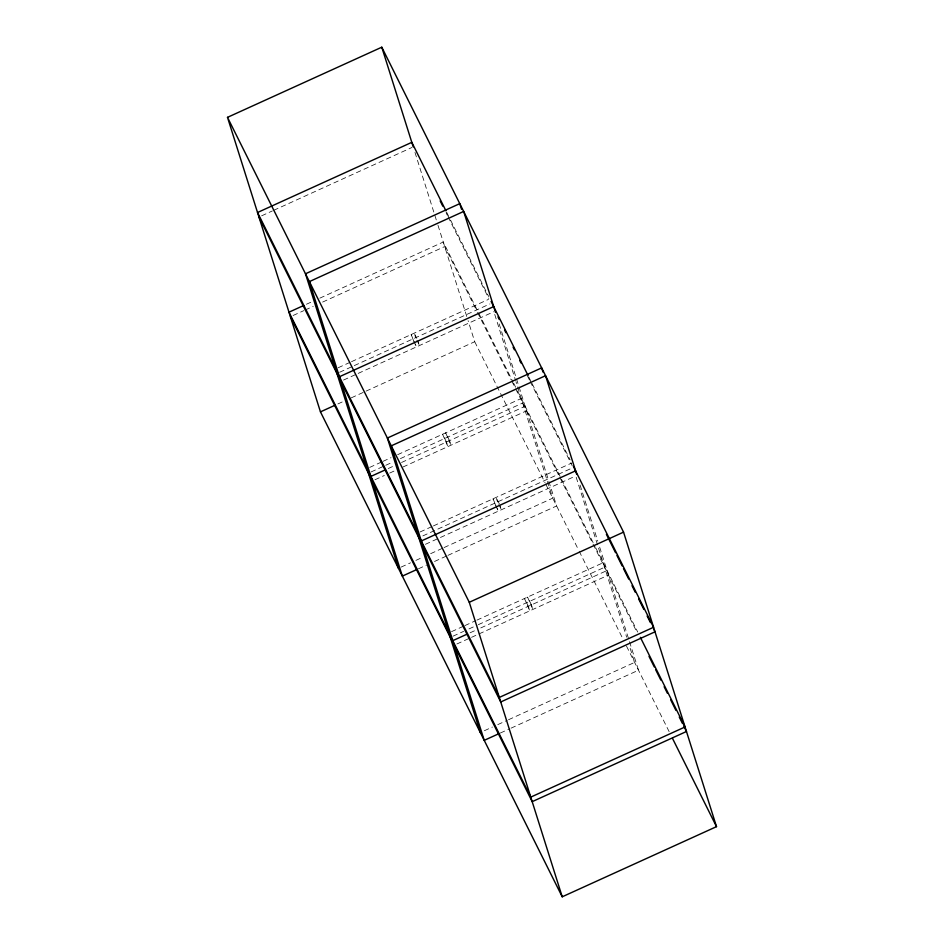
<?xml version="1.0" encoding="UTF-8"?>
<svg xmlns="http://www.w3.org/2000/svg" width="944" height="944" viewBox="0 0 944 944"><rect width="100%" height="100%" fill="white"/><g stroke="black" fill="none" stroke-linecap="round" stroke-linejoin="round"><path stroke-width="0.71" stroke-dasharray="4.72 3.54" d="M261.641 215.822L272.368 210.937M273.713 210.323L411.891 147.5M306.422 304.251L311.791 301.82M319.839 298.151L443.267 242.03L512.911 381.718M293.1 315.497L303.838 310.623M305.172 310.01L313.219 306.352M322.612 302.08L444.695 246.573L476.897 311.142M338.188 367.735L350.189 362.272M351.522 361.67L488.473 299.401M339.628 372.266L352.962 366.201M354.295 365.599L489.901 303.933M343.51 380.066L356.844 374.001M358.177 373.399L493.795 311.732M337.893 403.938L343.25 401.495M351.31 397.837L364.714 391.736M366.06 391.123L474.726 341.716L468.094 320.677M369.647 467.422L381.659 461.958M382.993 461.356L390.993 457.71M397.66 454.678L521.265 398.474M371.086 471.953L384.42 465.888M385.754 465.286L392.421 462.253M400.421 458.607L522.705 403.017M388.208 468.543L393.542 466.124M401.542 462.477L525.159 406.274M374.969 479.753L384.314 475.505M389.648 473.086L394.981 470.655M402.982 467.02L526.587 410.817M420.08 531.979L432.081 526.516M433.414 525.914L571.698 463.032M422.841 535.909L571.793 468.177M425.402 544.31L575.687 475.977M401.129 567.096L410.522 562.825M415.891 560.382L422.593 557.338M430.641 553.668L442.724 548.181M444.058 547.567L552.724 498.161L515.967 381.683M418.44 568.795L426.487 565.137M434.535 561.468L446.606 555.981M447.952 555.367L556.618 505.96L498.184 320.83M451.539 631.654L463.539 626.202M464.873 625.601L475.552 620.739M476.885 620.137L603.157 562.718M452.978 636.197L463.646 631.347M468.979 628.916L476.98 625.282M478.313 624.68L604.585 567.261M470.1 632.787L475.434 630.368M480.767 627.937L607.039 570.518M456.861 643.997L470.195 637.932M471.528 637.33L608.479 575.061M484.366 730.727L492.414 727.069M497.771 724.626L507.164 720.355M508.509 719.741L634.616 662.405L629.306 645.578M500.32 733.04L509.713 728.768M511.058 728.154L638.51 670.205L599.534 546.729M446.63 212.188L449.91 218.772M450.571 220.094L488.673 296.522M528.746 376.904L531.378 382.178M532.038 383.5L570.141 459.929M446.087 212.766L447.397 215.409M448.058 216.731L488.791 298.422M527.554 376.172L529.525 380.125M530.186 381.447L572.229 465.781M513.571 383.028L516.852 389.624M517.513 390.934L560.866 477.912M561.527 479.222L595.039 546.434M595.688 547.744L637.743 632.079M477.546 312.452L511.058 379.665M511.719 380.975L514.999 387.571M515.66 388.881L637.2 632.669M474.726 341.716L545.03 482.714M545.691 484.036L578.53 549.915M579.191 551.237L623.217 639.525M626.497 646.121L669.202 731.765M416.8 338.365L414.204 333.161L415.643 337.704M499.341 503.907L496.096 497.405L497.523 501.948M416.929 340.3L419.525 345.504L418.098 340.961M498.821 504.544L501.417 509.748L499.99 505.205M414.499 343.002L411.124 334.565L416.446 346.908L415.148 344.3M496.391 507.247L493.016 498.81L498.326 511.152L497.04 508.545M580.076 485.074L597.788 541.172M576.194 477.275L626.674 637.212M494.739 314.435L515.542 380.349M414.971 152.385L437.544 223.905M437.992 225.309L467.646 319.273M449.556 440.647L445.674 432.848L450.984 445.19L449.556 440.647M531.448 604.892L527.554 597.092L532.876 609.435L531.448 604.892M446.477 442.052L442.583 434.252L447.904 446.595L446.477 442.052M528.357 606.296L524.475 598.496L529.796 610.839L528.357 606.296"/><path stroke-width="1.42" d="M227.492 117.351L381.777 47.2L623.547 532.133L716.508 826.649L562.223 896.8L320.453 411.867L227.492 117.351L469.274 602.284L562.223 896.8M303.744 305.478L288.982 312.181L530.764 797.114L685.049 726.963L640.374 637.353M339.415 376.739L493.688 306.588M320.453 411.867L335.203 405.165M370.874 476.425L385.541 469.758M421.295 540.983L575.58 470.832M417.095 569.397L402.333 576.111L309.384 281.595L463.669 211.444L495.529 312.417M469.274 602.284L623.547 532.133M452.766 640.669L467.433 634.002M498.987 733.641L484.225 740.356L391.276 445.839L545.549 375.688L576.654 474.242M445.969 210.866L411.808 142.343L257.523 212.506L499.305 697.427L653.578 627.276L573.433 466.513M491.104 301.396L528.097 375.594M440.175 200.907L442.807 206.181M497.995 316.877L499.305 319.509M504.556 330.046L505.878 332.689M513.099 347.18L514.421 349.823M519.672 360.36L520.982 362.992M606.402 534.304L615.594 552.747M616.904 555.391L622.167 565.928M623.477 568.559L628.739 579.109M632.02 585.693L635.3 592.277M638.592 598.874L643.843 609.411M647.136 616.007L650.416 622.592M653.696 629.176L655.018 631.819L500.733 701.97L258.951 217.037M649.024 656.387L654.286 666.924M655.596 669.567L660.859 680.105M664.139 686.701L667.42 693.285M670.712 699.87L675.963 710.419M679.255 717.003L682.536 723.588M683.845 726.231L686.477 731.494L532.192 801.657L290.422 316.724M672.482 738.361L716.508 826.649M542.989 372.089L541.667 367.889L387.382 438.04L480.331 732.556M461.545 209.249L459.775 203.644L305.49 273.795L398.451 568.312M381.777 47.2L413.236 146.886"/></g></svg>
